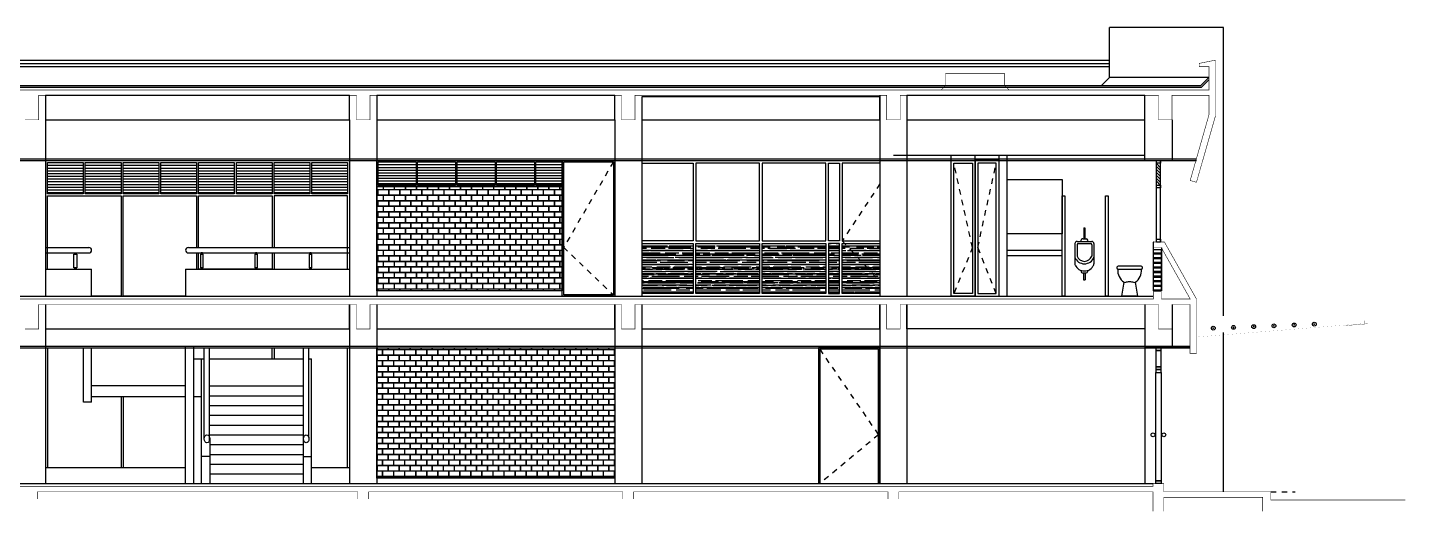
# Model space of a CAD drawing. Header units: millimetres. Extents: x 116 to 181, y 20 to 228.
# Drawn here: x 154.6 to 179.97, y 142.14 to 151.06 of the extents above; entities that cross this region are included whole.
import ezdxf

# ---------------------------------------------------------------- set-up
doc = ezdxf.new("R2010")
doc.units = ezdxf.units.MM
doc.header["$LTSCALE"] = 0.015
doc.header["$MEASUREMENT"] = 0
doc.linetypes.add('DASHED2', pattern=[9.525, 6.35, -3.175])
for name, color, linetype in [('CANCELERIA', 7, 'Continuous'), ('EJES', 7, 'Continuous'), ('ESTRUCTURA', 7, 'Continuous'), ('MAMPARAS', 7, 'Continuous'), ('MUEBLES', 6, 'Continuous'), ('MUEBLES_BAÑO', 7, 'Continuous'), ('MURO_TABIQUE_EXT', 7, 'Continuous')]:
    doc.layers.add(name, color=color, linetype=linetype)

# ---------------------------------------------------------------- blocks, each defined once
blk = doc.blocks.new('MN01-EF')
at = {"layer": 'MUEBLES'}
for p, q in [((0.475, 0.955), (0.475, 0.755)), ((0.475, 0.955), (0.495, 0.955)), ((0.495, 0.955), (0.495, 0.755)), ((0.31, 0.665), (0.31, 0.292)), ((0.35, 0.705), (0.62, 0.705)), ((0.35, 0.645), (0.35, 0.435)), ((0.37, 0.665), (0.6, 0.665)), ((0.419, 0.705), (0.425, 0.725)), ((0.455, 0.755), (0.515, 0.755)), ((0.551, 0.705), (0.545, 0.725)), ((0.62, 0.645), (0.62, 0.435)), ((0.66, 0.665), (0.66, 0.292)), ((0.425, 0.175), (0.425, 0.155)), ((0.455, 0.125), (0.515, 0.125)), ((0.47, 0.125), (0.47, 0)), ((0.47, 0), (0.5, 0)), ((0.5, 0.125), (0.5, 0)), ((0.545, 0.175), (0.545, 0.155))]:
    blk.add_line(p, q, dxfattribs=at)
for centre, radius, start, end in [((0.35, 0.665), 0.04, 90, 180), ((0.37, 0.645), 0.02, 90, 180), ((0.455, 0.725), 0.03, 90, 180.0244), ((0.515, 0.725), 0.03, 0.0244, 90), ((0.6, 0.645), 0.02, 0, 90), ((0.62, 0.665), 0.04, 360, 90), ((0.485, 0.481), 0.188, 201.1219, 338.8781), ((0.36, 0.292), 0.05, 180, 204.7143), ((0.485, 0.349), 0.188, 204.7143, 335.2857), ((0.485, 0.481), 0.143, 198.795, 341.205), ((0.61, 0.292), 0.05, 335.2857, 360), ((0.455, 0.155), 0.03, 179.9756, 270), ((0.515, 0.155), 0.03, 270, 359.9756)]:
    blk.add_arc(centre, radius, start, end, dxfattribs=at)

msp = doc.modelspace()

# ---------------------------------------------------------------- hatches: boundary and pattern name
at = {"layer": 'CANCELERIA', "linetype": 'Continuous'}
h = msp.add_hatch(dxfattribs=at)
h.set_pattern_fill('AR-RROOF', color=8, scale=0.0025, style=0)
h.set_pattern_definition([(0, (0, 31.12831), (0.1397, 0.0635), [0.9525, -0.127, 0.3175, -0.0635]), (0, (0.084455, 31.16006), (-0.0635, 0.084455), [0.1905, -0.020955, 0.381, -0.047625]), (0, (0.03175, 31.182286), (0.3302, 0.042545), [0.508, -0.0889, 0.254, -0.0635])])
h.paths.add_polyline_path([(165.9127, 147.0751), (165.9127, 146.1551), (166.8577, 146.1551), (166.8577, 147.0751)])
h.paths.add_polyline_path([(166.9077, 147.0751), (166.9077, 146.1551), (168.0777, 146.1551), (168.0777, 147.0751)])
h.paths.add_polyline_path([(168.1277, 146.1551), (169.2977, 146.1551), (169.2977, 147.0751), (168.1277, 147.0751)])
h.paths.add_polyline_path([(169.3477, 146.1551), (169.5527, 146.1551), (169.5527, 147.0751), (169.3477, 147.0751)])
h.paths.add_polyline_path([(169.6027, 146.1551), (170.2927, 146.1551), (170.2927, 147.0751), (169.6027, 147.0751)])
at = {"layer": 'MURO_TABIQUE_EXT', "linetype": 'Continuous'}
h = msp.add_hatch(dxfattribs=at)
h.set_pattern_fill('AR-B816C', color=30, scale=0.0005, style=0)
h.set_pattern_definition([(0, (30.5, 31.12831), (0.1016, 0.1016), [0.1984375, -0.0047625]), (0, (30.3984, 31.13307), (0.1016, 0.1016), [0.1984375, -0.0047625]), (90, (30.5, 31.12831), (-0.1016, 0.1016), [-0.1063625, 0.0968375]), (90, (30.49524, 31.12831), (-0.1016, 0.1016), [-0.1063625, 0.0968375])])
h.paths.add_polyline_path([(164.4477, 148.1251), (161.0327, 148.1251), (161.0327, 146.2051), (164.4477, 146.2051)])
h = msp.add_hatch(dxfattribs=at)
h.set_pattern_fill('AR-B816C', color=30, scale=0.0005, style=0)
h.set_pattern_definition([(0, (10.98, 31.12831), (0.1016, 0.1016), [0.1984375, -0.0047625]), (0, (10.8784, 31.13307), (0.1016, 0.1016), [0.1984375, -0.0047625]), (90, (10.98, 31.12831), (-0.1016, 0.1016), [-0.1063625, 0.0968375]), (90, (10.97524, 31.12831), (-0.1016, 0.1016), [-0.1063625, 0.0968375])])
h.paths.add_polyline_path([(161.0327, 145.1551), (161.0327, 142.7551), (165.4127, 142.7551), (165.4127, 145.1551)])

# ---------------------------------------------------------------- linework, layer by layer
at = {"color": 1, "linetype": 'Continuous'}
for p, q in [((174.5227, 150.1351), (174.5227, 151.0551)), ((176.6227, 151.0551), (174.5227, 151.0551)), ((176.6227, 145.7459), (176.6227, 151.0551)), ((126.3027, 150.4551), (174.5227, 150.4551)), ((126.3027, 150.3951), (174.5227, 150.3951)), ((126.3027, 150.3351), (174.5227, 150.3351)), ((124.4727, 149.9551), (176.2151, 149.9551)), ((124.6227, 149.9851), (176.2027, 149.9851)), ((174.5227, 150.1351), (174.3727, 149.9851)), ((176.3527, 150.1351), (174.5227, 150.1351)), ((176.3527, 150.1351), (176.2027, 149.9851)), ((176.3527, 150.0927), (176.2151, 149.9551)), ((124.7132, 148.6351), (176.1207, 148.6351)), ((124.7132, 148.6051), (176.1207, 148.6051)), ((175.3284, 147.1051), (175.3284, 146.2051)), ((175.3327, 147.1051), (175.3284, 147.1051)), ((175.4784, 146.9975), (175.4784, 146.2051)), ((154.9327, 146.6051), (155.7827, 146.6051)), ((155.7827, 146.1051), (155.7827, 146.6051)), ((157.5127, 146.6051), (160.5327, 146.6051)), ((157.5127, 146.6051), (157.5127, 146.1051)), ((125.4969, 146.1051), (175.3284, 146.1051)), ((176.6227, 142.5051), (176.6227, 145.4416)), ((124.8227, 145.1851), (176.0027, 145.1851)), ((124.8227, 145.1551), (176.0027, 145.1551)), ((155.6327, 144.1551), (155.6327, 145.1551)), ((155.7827, 144.1551), (155.7827, 145.1551)), ((157.5127, 142.6551), (157.5127, 145.1851)), ((157.6627, 142.6551), (157.6627, 145.1851)), ((176.0027, 145.1551), (175.1727, 145.1551)), ((157.6627, 144.9551), (157.8561, 144.9551)), ((157.8027, 142.6551), (157.8027, 144.9551)), ((157.9527, 144.9551), (159.6827, 144.9551)), ((159.6827, 142.6551), (159.6827, 144.9551)), ((159.7792, 144.9551), (159.8327, 144.9551)), ((159.8327, 142.6551), (159.8327, 144.9551)), ((157.5127, 144.4551), (155.7827, 144.4551)), ((155.7827, 144.1551), (155.6327, 144.1551)), ((157.5127, 144.2551), (155.7827, 144.2551)), ((157.8027, 144.2551), (157.6627, 144.2551)), ((157.9561, 143.4801), (157.9561, 142.6551)), ((157.9527, 143.1551), (157.8027, 143.1551)), ((159.6827, 143.1551), (159.8327, 143.1551)), ((125.3027, 142.6551), (175.3227, 142.6551))]:
    msp.add_line(p, q, dxfattribs=at)
at = {"color": 2, "linetype": 'Continuous'}
for p, q in [((171.5027, 149.9851), (172.5927, 149.9851)), ((157.9527, 144.4551), (159.6827, 144.4551)), ((157.9527, 144.2751), (159.6827, 144.2751)), ((157.9527, 144.0951), (159.6827, 144.0951)), ((157.9527, 143.9151), (159.6827, 143.9151)), ((157.9527, 143.7351), (159.6827, 143.7351)), ((157.9527, 143.5551), (159.6827, 143.5551)), ((157.9527, 143.3751), (159.6827, 143.3751)), ((157.9527, 143.1951), (159.6827, 143.1951)), ((157.9527, 143.0151), (159.6827, 143.0151)), ((157.9527, 142.8351), (159.6827, 142.8351))]:
    msp.add_line(p, q, dxfattribs=at)
at = {"color": 8, "linetype": 'Continuous'}
for p, q in [((170.5427, 148.7051), (175.1727, 148.7051)), ((171.6077, 146.1051), (171.6077, 148.7051)), ((172.0477, 146.1051), (172.0477, 148.7051)), ((172.4877, 146.1051), (172.4877, 148.7051)), ((172.6377, 146.1051), (172.6377, 148.7051))]:
    msp.add_line(p, q, dxfattribs=at)
at = {"color": 8, "linetype": 'DASHED2'}
for p, q in [((171.9977, 147.0051), (171.6577, 148.5551)), ((172.0977, 147.0051), (172.4377, 148.5551)), ((170.2927, 148.1748), (169.6027, 147.1251)), ((169.6027, 147.1251), (170.2927, 146.3764)), ((171.9977, 147.0051), (171.6577, 146.1551)), ((172.4377, 146.1551), (172.0977, 147.0051))]:
    msp.add_line(p, q, dxfattribs=at)
at = {"color": 3, "linetype": 'Continuous'}
for p, q in [((154.9327, 147.0051), (155.7327, 147.0051)), ((154.9327, 146.9051), (155.7327, 146.9051)), ((157.5627, 147.0051), (160.5327, 147.0051)), ((157.5627, 146.9051), (160.5327, 146.9051)), ((157.8561, 143.4801), (157.8561, 145.1551)), ((157.9527, 143.4526), (157.9527, 145.1551)), ((159.6827, 143.4801), (159.6827, 145.1551)), ((159.7792, 143.5075), (159.7792, 145.1551)), ((175.6727, 145.1885), (175.7135, 145.1885))]:
    msp.add_line(p, q, dxfattribs=at)
at = {"color": 30, "linetype": 'Continuous'}
for p, q in [((154.9327, 142.9551), (157.5127, 142.9551)), ((159.8327, 142.9551), (160.5327, 142.9551))]:
    msp.add_line(p, q, dxfattribs=at)
at = {"color": 2, "linetype": 'Continuous'}
for points in [[(172.0477, 146.1051), (171.6077, 146.1051), (171.6077, 148.6051), (172.0477, 148.6051)], [(171.9977, 146.1551), (171.6577, 146.1551), (171.6577, 148.5551), (171.9977, 148.5551)], [(172.0477, 146.1051), (172.4877, 146.1051), (172.4877, 148.6051), (172.0477, 148.6051)], [(172.0977, 146.1551), (172.4377, 146.1551), (172.4377, 148.5551), (172.0977, 148.5551)]]:
    msp.add_lwpolyline(points, close=True, dxfattribs=at)
at = {"color": 3, "linetype": 'Continuous'}
for points in [[(155.4577, 146.8801), (155.5077, 146.8801), (155.5077, 146.6301), (155.4577, 146.6301)], [(155.4702, 146.9051), (155.4952, 146.9051), (155.4952, 146.8801), (155.4702, 146.8801)], [(157.8377, 146.8801), (157.7877, 146.8801), (157.7877, 146.6301), (157.8377, 146.6301)], [(157.8252, 146.9051), (157.8002, 146.9051), (157.8002, 146.8801), (157.8252, 146.8801)], [(158.8377, 146.8801), (158.7877, 146.8801), (158.7877, 146.6301), (158.8377, 146.6301)], [(158.8252, 146.9051), (158.8002, 146.9051), (158.8002, 146.8801), (158.8252, 146.8801)], [(159.8377, 146.8801), (159.7877, 146.8801), (159.7877, 146.6301), (159.8377, 146.6301)], [(159.8252, 146.9051), (159.8002, 146.9051), (159.8002, 146.8801), (159.8252, 146.8801)]]:
    msp.add_lwpolyline(points, close=True, dxfattribs=at)
at = {"color": 1, "linetype": 'Continuous'}
for points in [[(175.3327, 146.9701), (175.4742, 146.9701), (175.4742, 146.9001), (175.3327, 146.9001)], [(175.3327, 146.8851), (175.4742, 146.8851), (175.4742, 146.8151), (175.3327, 146.8151)], [(175.3427, 146.8851), (175.4642, 146.8851), (175.4642, 146.9001), (175.3427, 146.9001)], [(155.4702, 146.6301), (155.4952, 146.6301), (155.4952, 146.6051), (155.4702, 146.6051)], [(157.8252, 146.6301), (157.8002, 146.6301), (157.8002, 146.6051), (157.8252, 146.6051)], [(158.8252, 146.6301), (158.8002, 146.6301), (158.8002, 146.6051), (158.8252, 146.6051)], [(159.8252, 146.6301), (159.8002, 146.6301), (159.8002, 146.6051), (159.8252, 146.6051)], [(175.3327, 146.8001), (175.4742, 146.8001), (175.4742, 146.7301), (175.3327, 146.7301)], [(175.3327, 146.7151), (175.4742, 146.7151), (175.4742, 146.6451), (175.3327, 146.6451)], [(175.3327, 146.6301), (175.4742, 146.6301), (175.4742, 146.5601), (175.3327, 146.5601)], [(175.3427, 146.8001), (175.4642, 146.8001), (175.4642, 146.8151), (175.3427, 146.8151)], [(175.3427, 146.7151), (175.4642, 146.7151), (175.4642, 146.7301), (175.3427, 146.7301)], [(175.3427, 146.6301), (175.4642, 146.6301), (175.4642, 146.6451), (175.3427, 146.6451)], [(175.3327, 146.5451), (175.4742, 146.5451), (175.4742, 146.4751), (175.3327, 146.4751)], [(175.3327, 146.4601), (175.4742, 146.4601), (175.4742, 146.3901), (175.3327, 146.3901)], [(175.3327, 146.3751), (175.4742, 146.3751), (175.4742, 146.3051), (175.3327, 146.3051)], [(175.3427, 146.5451), (175.4642, 146.5451), (175.4642, 146.5601), (175.3427, 146.5601)], [(175.3427, 146.4601), (175.4642, 146.4601), (175.4642, 146.4751), (175.3427, 146.4751)], [(175.3427, 146.3751), (175.4642, 146.3751), (175.4642, 146.3901), (175.3427, 146.3901)], [(175.3327, 146.2901), (175.4742, 146.2901), (175.4742, 146.2201), (175.3327, 146.2201)], [(175.3427, 146.2901), (175.4642, 146.2901), (175.4642, 146.3051), (175.3427, 146.3051)], [(175.3427, 146.2051), (175.4642, 146.2051), (175.4642, 146.2201), (175.3427, 146.2201)]]:
    msp.add_lwpolyline(points, close=True, dxfattribs=at)
at = {"color": 7, "linetype": 'Continuous'}
for points, const_width in [([(176.1227, 145.3551), (179.2227, 145.6051), (179.2227, 145.6551), (176.1227, 145.6551), (176.1227, 145.3551)], 0.001), ([(179.2727, 145.5991), (178.8727, 145.5668)], 0.005)]:
    msp.add_lwpolyline(points, dxfattribs=dict(at, const_width=const_width))
at = {"color": 0, "linetype": 'Continuous'}
for centre in [(177.9207, 145.5776), (178.2927, 145.5926), (176.4327, 145.5176), (176.8047, 145.5326), (177.1767, 145.5476), (177.5487, 145.5626)]:
    msp.add_circle(centre, 0.035, dxfattribs=at)
at = {"color": 2, "linetype": 'Continuous'}
for centre in [(175.3227, 143.5551), (175.5227, 143.5551)]:
    msp.add_circle(centre, 0.035, dxfattribs=at)
at = {"color": 3, "linetype": 'Continuous'}
for centre, start, end in [((155.7327, 146.9551), 270, 90), ((157.5627, 146.9551), 90, 270)]:
    msp.add_arc(centre, 0.05, start, end, dxfattribs=at)
for centre in [(157.9061, 143.4801), (159.7327, 143.4801)]:
    msp.add_ellipse(centre, major_axis=(0, 0.075), ratio=0.6666667, dxfattribs=at)
at = {"color": 7, "linetype": 'Continuous'}
for p in [(176.4327, 145.5176), (176.8047, 145.5326), (177.1767, 145.5476), (177.5487, 145.5626), (177.9207, 145.5776), (178.2927, 145.5926)]:
    msp.add_point(p, dxfattribs=at)
at = {"layer": 'CANCELERIA', "color": 9, "linetype": 'Continuous'}
for p, q in [((154.9702, 148.5176), (155.628, 148.5176)), ((154.9702, 148.4676), (155.628, 148.4676)), ((154.9702, 148.4176), (155.628, 148.4176)), ((155.6655, 148.5176), (156.3233, 148.5176)), ((155.6655, 148.4676), (156.3233, 148.4676)), ((155.6655, 148.4176), (156.3233, 148.4176)), ((156.3608, 148.5176), (157.0186, 148.5176)), ((156.3608, 148.4676), (157.0186, 148.4676)), ((156.3608, 148.4176), (157.0186, 148.4176)), ((157.0561, 148.5176), (157.7139, 148.5176)), ((157.0561, 148.4676), (157.7139, 148.4676)), ((157.0561, 148.4176), (157.7139, 148.4176)), ((157.7514, 148.5176), (158.4092, 148.5176)), ((157.7514, 148.4676), (158.4092, 148.4676)), ((157.7514, 148.4176), (158.4092, 148.4176)), ((158.4467, 148.5176), (159.1045, 148.5176)), ((158.4467, 148.4676), (159.1045, 148.4676)), ((158.4467, 148.4176), (159.1045, 148.4176)), ((159.142, 148.5176), (159.7999, 148.5176)), ((159.142, 148.4676), (159.7999, 148.4676)), ((159.142, 148.4176), (159.7999, 148.4176)), ((159.8374, 148.5176), (160.4952, 148.5176)), ((159.8374, 148.4676), (160.4952, 148.4676)), ((159.8374, 148.4176), (160.4952, 148.4176)), ((161.0577, 148.5301), (161.7585, 148.5301)), ((161.0577, 148.4801), (161.7585, 148.4801)), ((161.0577, 148.4301), (161.7585, 148.4301)), ((161.7835, 148.5301), (162.4843, 148.5301)), ((161.7835, 148.4801), (162.4843, 148.4801)), ((161.7835, 148.4301), (162.4843, 148.4301)), ((162.5093, 148.5301), (163.2102, 148.5301)), ((162.5093, 148.4801), (163.2102, 148.4801)), ((162.5093, 148.4301), (163.2102, 148.4301)), ((163.2352, 148.5301), (163.936, 148.5301)), ((163.2352, 148.4801), (163.936, 148.4801)), ((163.2352, 148.4301), (163.936, 148.4301)), ((163.961, 148.5301), (164.4477, 148.5301)), ((163.961, 148.4801), (164.4477, 148.4801)), ((163.961, 148.4301), (164.4477, 148.4301)), ((154.9702, 148.3676), (155.628, 148.3676)), ((154.9702, 148.3176), (155.628, 148.3176)), ((154.9702, 148.2676), (155.628, 148.2676)), ((154.9702, 148.2176), (155.628, 148.2176)), ((154.9702, 148.1676), (155.628, 148.1676)), ((155.6655, 148.3676), (156.3233, 148.3676)), ((155.6655, 148.3176), (156.3233, 148.3176)), ((155.6655, 148.2676), (156.3233, 148.2676)), ((155.6655, 148.2176), (156.3233, 148.2176)), ((155.6655, 148.1676), (156.3233, 148.1676)), ((156.3608, 148.3676), (157.0186, 148.3676)), ((156.3608, 148.3176), (157.0186, 148.3176)), ((156.3608, 148.2676), (157.0186, 148.2676)), ((156.3608, 148.2176), (157.0186, 148.2176)), ((156.3608, 148.1676), (157.0186, 148.1676)), ((157.0561, 148.3676), (157.7139, 148.3676)), ((157.0561, 148.3176), (157.7139, 148.3176)), ((157.0561, 148.2676), (157.7139, 148.2676)), ((157.0561, 148.2176), (157.7139, 148.2176)), ((157.0561, 148.1676), (157.7139, 148.1676)), ((157.7514, 148.3676), (158.4092, 148.3676)), ((157.7514, 148.3176), (158.4092, 148.3176)), ((157.7514, 148.2676), (158.4092, 148.2676)), ((157.7514, 148.2176), (158.4092, 148.2176)), ((157.7514, 148.1676), (158.4092, 148.1676)), ((158.4467, 148.3676), (159.1045, 148.3676)), ((158.4467, 148.3176), (159.1045, 148.3176)), ((158.4467, 148.2676), (159.1045, 148.2676)), ((158.4467, 148.2176), (159.1045, 148.2176)), ((158.4467, 148.1676), (159.1045, 148.1676)), ((159.142, 148.3676), (159.7999, 148.3676)), ((159.142, 148.3176), (159.7999, 148.3176)), ((159.142, 148.2676), (159.7999, 148.2676)), ((159.142, 148.2176), (159.7999, 148.2176)), ((159.142, 148.1676), (159.7999, 148.1676)), ((159.8374, 148.3676), (160.4952, 148.3676)), ((159.8374, 148.3176), (160.4952, 148.3176)), ((159.8374, 148.2676), (160.4952, 148.2676)), ((159.8374, 148.2176), (160.4952, 148.2176)), ((159.8374, 148.1676), (160.4952, 148.1676)), ((161.0577, 148.3801), (161.7585, 148.3801)), ((161.0577, 148.3301), (161.7585, 148.3301)), ((161.0577, 148.2801), (161.7585, 148.2801)), ((161.0577, 148.2301), (161.7585, 148.2301)), ((161.0577, 148.1801), (161.7585, 148.1801)), ((161.7835, 148.3801), (162.4843, 148.3801)), ((161.7835, 148.3301), (162.4843, 148.3301)), ((161.7835, 148.2801), (162.4843, 148.2801)), ((161.7835, 148.2301), (162.4843, 148.2301)), ((161.7835, 148.1801), (162.4843, 148.1801)), ((162.5093, 148.3801), (163.2102, 148.3801)), ((162.5093, 148.3301), (163.2102, 148.3301)), ((162.5093, 148.2801), (163.2102, 148.2801)), ((162.5093, 148.2301), (163.2102, 148.2301)), ((162.5093, 148.1801), (163.2102, 148.1801)), ((163.2352, 148.3801), (163.936, 148.3801)), ((163.2352, 148.3301), (163.936, 148.3301)), ((163.2352, 148.2801), (163.936, 148.2801)), ((163.2352, 148.2301), (163.936, 148.2301)), ((163.2352, 148.1801), (163.936, 148.1801)), ((163.961, 148.3801), (164.4477, 148.3801)), ((163.961, 148.3301), (164.4477, 148.3301)), ((163.961, 148.2801), (164.4477, 148.2801)), ((163.961, 148.2301), (164.4477, 148.2301)), ((163.961, 148.1801), (164.4477, 148.1801)), ((154.9702, 148.1176), (155.628, 148.1176)), ((154.9702, 148.0676), (155.628, 148.0676)), ((154.9702, 148.0176), (155.628, 148.0176)), ((155.6655, 148.1176), (156.3233, 148.1176)), ((155.6655, 148.0676), (156.3233, 148.0676)), ((155.6655, 148.0176), (156.3233, 148.0176)), ((156.3608, 148.1176), (157.0186, 148.1176)), ((156.3608, 148.0676), (157.0186, 148.0676)), ((156.3608, 148.0176), (157.0186, 148.0176)), ((157.0561, 148.1176), (157.7139, 148.1176)), ((157.0561, 148.0676), (157.7139, 148.0676)), ((157.0561, 148.0176), (157.7139, 148.0176)), ((157.7514, 148.1176), (158.4092, 148.1176)), ((157.7514, 148.0676), (158.4092, 148.0676)), ((157.7514, 148.0176), (158.4092, 148.0176)), ((158.4467, 148.1176), (159.1045, 148.1176)), ((158.4467, 148.0676), (159.1045, 148.0676)), ((158.4467, 148.0176), (159.1045, 148.0176)), ((159.142, 148.1176), (159.7999, 148.1176)), ((159.142, 148.0676), (159.7999, 148.0676)), ((159.142, 148.0176), (159.7999, 148.0176)), ((159.8374, 148.1176), (160.4952, 148.1176)), ((159.8374, 148.0676), (160.4952, 148.0676)), ((159.8374, 148.0176), (160.4952, 148.0176))]:
    msp.add_line(p, q, dxfattribs=at)
at = {"layer": 'CANCELERIA', "color": 8, "linetype": 'DASHED2'}
for p, q in [((165.3877, 148.5801), (164.4727, 147.0051)), ((164.4727, 147.0051), (165.3877, 146.1301)), ((169.1877, 145.1301), (170.2677, 143.5551)), ((170.2677, 143.5551), (169.1877, 142.6551))]:
    msp.add_line(p, q, dxfattribs=at)
at = {"layer": 'CANCELERIA', "color": 6, "linetype": 'Continuous', "ltscale": 2}
for p, q in [((175.3852, 147.1051), (175.3852, 148.6051)), ((175.3852, 148.5492), (175.4602, 148.4742)), ((175.3852, 148.495), (175.4602, 148.42)), ((175.3852, 148.4407), (175.4602, 148.3657)), ((175.4602, 147.1051), (175.4602, 148.6051)), ((175.3852, 148.3865), (175.4602, 148.3115)), ((175.3852, 148.3322), (175.4602, 148.2572)), ((175.3852, 148.278), (175.4602, 148.203)), ((175.3852, 148.2237), (175.4602, 148.1487))]:
    msp.add_line(p, q, dxfattribs=at)
at = {"layer": 'CANCELERIA', "color": 5}
for p, q in [((154.9702, 145.1551), (154.9702, 142.9551)), ((156.3233, 144.2551), (156.3233, 142.9551)), ((156.3608, 144.2551), (156.3608, 142.9551))]:
    msp.add_line(p, q, dxfattribs=at)
for points in [[(154.9702, 148.5676), (155.628, 148.5676), (155.628, 147.9926), (154.9702, 147.9926)], [(155.6655, 148.5676), (156.3233, 148.5676), (156.3233, 147.9926), (155.6655, 147.9926)], [(156.3608, 148.5676), (157.0186, 148.5676), (157.0186, 147.9926), (156.3608, 147.9926)], [(157.0561, 148.5676), (157.7139, 148.5676), (157.7139, 147.9926), (157.0561, 147.9926)], [(157.7514, 148.5676), (158.4092, 148.5676), (158.4092, 147.9926), (157.7514, 147.9926)], [(158.4467, 148.5676), (159.1045, 148.5676), (159.1045, 147.9926), (158.4467, 147.9926)], [(159.142, 148.5676), (159.7999, 148.5676), (159.7999, 147.9926), (159.142, 147.9926)], [(159.8374, 148.5676), (160.4952, 148.5676), (160.4952, 147.9926), (159.8374, 147.9926)], [(161.0327, 148.6051), (164.4477, 148.6051), (164.4477, 148.1251), (161.0327, 148.1251)], [(161.0577, 148.5801), (161.7585, 148.5801), (161.7585, 148.1501), (161.0577, 148.1501)], [(161.7835, 148.5801), (162.4843, 148.5801), (162.4843, 148.1501), (161.7835, 148.1501)], [(162.5093, 148.5801), (163.2102, 148.5801), (163.2102, 148.1501), (162.5093, 148.1501)], [(163.2352, 148.5801), (163.936, 148.5801), (163.936, 148.1501), (163.2352, 148.1501)], [(163.961, 148.5801), (164.4477, 148.5801), (164.4477, 148.1501), (163.961, 148.1501)]]:
    msp.add_lwpolyline(points, close=True, dxfattribs=at)
at = {"layer": 'CANCELERIA', "color": 8, "linetype": 'Continuous'}
for points in [[(164.4477, 148.6051), (165.4127, 148.6051), (165.4127, 146.1051), (164.4477, 146.1051)], [(164.4727, 148.5801), (165.3877, 148.5801), (165.3877, 146.1301), (164.4727, 146.1301)], [(169.1627, 142.6551), (170.2927, 142.6551), (170.2927, 145.1551), (169.1627, 145.1551)], [(169.1877, 142.6551), (170.2677, 142.6551), (170.2677, 145.1301), (169.1877, 145.1301)]]:
    msp.add_lwpolyline(points, close=True, dxfattribs=at)
at = {"layer": 'CANCELERIA', "color": 6, "linetype": 'Continuous'}
for points in [[(165.9127, 148.5551), (166.8577, 148.5551), (166.8577, 147.1251), (165.9127, 147.1251)], [(170.2927, 148.5551), (169.6027, 148.5551), (169.6027, 147.1251), (170.2927, 147.1251)], [(165.9127, 147.0751), (166.8577, 147.0751), (166.8577, 146.1551), (165.9127, 146.1551)], [(170.2927, 146.1551), (169.6027, 146.1551), (169.6027, 147.0751), (170.2927, 147.0751)]]:
    msp.add_lwpolyline(points, dxfattribs=at)
for points in [[(166.9077, 147.1251), (168.0777, 147.1251), (168.0777, 148.5551), (166.9077, 148.5551)], [(168.1277, 147.1251), (169.2977, 147.1251), (169.2977, 148.5551), (168.1277, 148.5551)], [(169.5527, 147.1251), (169.3477, 147.1251), (169.3477, 148.5551), (169.5527, 148.5551)], [(168.0777, 146.1551), (166.9077, 146.1551), (166.9077, 147.0751), (168.0777, 147.0751)], [(169.2977, 146.1551), (168.1277, 146.1551), (168.1277, 147.0751), (169.2977, 147.0751)], [(169.5527, 147.0751), (169.3477, 147.0751), (169.3477, 146.1551), (169.5527, 146.1551)]]:
    msp.add_lwpolyline(points, close=True, dxfattribs=at)
at = {"layer": 'CANCELERIA', "color": 6, "linetype": 'Continuous', "ltscale": 2}
for points in [[(175.3852, 148.6051), (175.4602, 148.6051), (175.4602, 148.5551), (175.3852, 148.5551)], [(175.3852, 148.1501), (175.4602, 148.1501), (175.4602, 148.1001), (175.3852, 148.1001)], [(175.3852, 147.1551), (175.4602, 147.1551), (175.4602, 147.1051), (175.3852, 147.1051)]]:
    msp.add_lwpolyline(points, close=True, dxfattribs=at)
at = {"layer": 'CANCELERIA', "color": 5}
for points in [[(154.9702, 146.6051), (154.9702, 147.9551), (156.3233, 147.9551), (156.3233, 146.1051), (155.7827, 146.1051)], [(157.5127, 146.1051), (156.3608, 146.1051), (156.3608, 147.9551), (157.7139, 147.9551), (157.7139, 147.0051)], [(157.7514, 147.0051), (157.7514, 147.9551), (159.1045, 147.9551), (159.1045, 147.0051)], [(159.142, 146.9051), (159.142, 146.6051), (160.4952, 146.6051), (160.4952, 147.9551), (159.142, 147.9551), (159.142, 147.0051)], [(157.7139, 146.9051), (157.7139, 146.6051)], [(159.1045, 146.9051), (159.1045, 146.6051), (157.7514, 146.6051), (157.7514, 146.9051)], [(159.1045, 144.9551), (159.1045, 145.1551)], [(159.142, 145.1551), (159.142, 144.9551)], [(160.4952, 142.9551), (160.4952, 145.1551)]]:
    msp.add_lwpolyline(points, dxfattribs=at)
at = {"layer": 'CANCELERIA'}
for points in [[(175.3727, 145.1051), (175.4727, 145.1051), (175.4727, 145.1551), (175.3727, 145.1551)], [(175.3727, 144.8051), (175.4727, 144.8051), (175.4727, 145.1051), (175.3727, 145.1051)], [(175.3727, 144.7551), (175.4727, 144.7551), (175.4727, 144.8051), (175.3727, 144.8051)], [(175.3727, 144.7051), (175.4727, 144.7051), (175.4727, 144.7551), (175.3727, 144.7551)], [(175.4727, 142.7051), (175.3727, 142.7051), (175.3727, 144.7051), (175.4727, 144.7051)], [(175.3727, 142.7051), (175.4727, 142.7051), (175.4727, 142.6551), (175.3727, 142.6551)]]:
    msp.add_lwpolyline(points, close=True, dxfattribs=at)
at = {"layer": 'EJES', "color": 3, "linetype": 'DASHED2'}
msp.add_line((177.4914, 142.5051), (177.9396, 142.5051), dxfattribs=at)
at = {"layer": 'ESTRUCTURA', "color": 4}
for p, q in [((170.2927, 149.8051), (170.2927, 146.1051)), ((170.7927, 149.8051), (170.7927, 146.1051)), ((175.1727, 148.6051), (175.1727, 149.8051)), ((154.9327, 149.3551), (154.9327, 146.1051)), ((160.5327, 149.3551), (160.5327, 146.1051)), ((161.0327, 149.3551), (161.0327, 146.1051)), ((165.4127, 149.3551), (165.4127, 146.1051)), ((165.9127, 149.3551), (165.9127, 146.1051)), ((175.6727, 149.3551), (175.6727, 148.6051)), ((154.9327, 145.9551), (154.9327, 142.6551)), ((160.5327, 145.9551), (160.5327, 142.6551)), ((161.0327, 145.9551), (161.0327, 142.6551)), ((165.4127, 145.9551), (165.4127, 142.6551)), ((165.9127, 145.9551), (165.9127, 142.6551)), ((170.2927, 145.9551), (170.2927, 142.6551)), ((170.7927, 145.9551), (170.7927, 142.6551)), ((175.1727, 145.9551), (175.1727, 142.6551)), ((175.6727, 145.9551), (175.6727, 145.1851))]:
    msp.add_line(p, q, dxfattribs=at)
at = {"layer": 'ESTRUCTURA', "color": 3, "const_width": 0.01}
for points in [[(154.5577, 149.3551), (154.8077, 149.3551), (154.8077, 149.8051), (160.6577, 149.8051), (160.6577, 149.3551), (160.9077, 149.3551), (160.9077, 149.8051), (165.5377, 149.8051), (165.5377, 149.3551), (165.7877, 149.3551), (165.7877, 149.8051), (170.4177, 149.8051), (170.4177, 149.3551), (170.6677, 149.3551), (170.6677, 149.8051), (175.4227, 149.8051), (175.4227, 149.3551), (175.6727, 149.3551), (175.6727, 149.8051), (176.3527, 149.8051), (176.3527, 149.4469), (176.0073, 148.238), (176.1227, 148.2051), (176.4727, 149.4301), (176.4727, 150.4551), (176.1727, 150.3951), (176.1727, 150.3351), (176.3527, 150.3351), (176.3527, 149.9051), (170.5427, 149.9051), (124.4727, 149.9051)], [(172.6727, 149.9051), (172.5927, 149.9851), (172.5927, 150.2051), (171.5027, 150.2051), (171.5027, 149.9851), (171.4227, 149.9051)], [(144.9227, 146.0551), (175.3284, 146.0551), (175.3284, 146.2051), (175.4784, 146.2051), (175.4784, 146.0551), (176.008, 146.0551), (175.4742, 147.0051), (175.3327, 147.0051), (175.3327, 147.1051), (175.5327, 147.1051), (176.1227, 146.0551), (176.1227, 145.0551), (176.0027, 145.0551), (176.0027, 145.9551), (175.6727, 145.9551), (175.6727, 145.5051), (175.4227, 145.5051), (175.4227, 145.9551), (170.6677, 145.9551), (170.6677, 145.5051), (170.4177, 145.5051), (170.4177, 145.9551), (165.7877, 145.9551), (165.7877, 145.5051), (165.5377, 145.5051), (165.5377, 145.9551), (160.9077, 145.9551), (160.9077, 145.5051), (160.6577, 145.5051), (160.6577, 145.9551), (154.8077, 145.9551), (154.8077, 145.5051), (154.5577, 145.5051)], [(125.3027, 142.3744), (125.3027, 142.6551), (125.5027, 142.6551), (125.5027, 142.6051), (175.3227, 142.6051), (175.3227, 142.6551), (175.5227, 142.6551), (175.5227, 142.5051), (177.4914, 142.5051), (177.4914, 142.3551), (179.9651, 142.3551)], [(160.6827, 142.3744), (160.6827, 142.5051), (154.7827, 142.5051), (154.7827, 142.3744)], [(160.8827, 142.3744), (160.8827, 142.5051), (165.5627, 142.5051), (165.5627, 142.3744)], [(165.7627, 142.3744), (165.7627, 142.5051), (170.4427, 142.5051), (170.4427, 142.3744)], [(170.6427, 142.3744), (170.6427, 142.5051), (175.3227, 142.5051), (175.3227, 142.1482)], [(175.5227, 142.1482), (175.5227, 142.4051), (177.3414, 142.4051), (177.3414, 142.1482)]]:
    msp.add_lwpolyline(points, dxfattribs=at)
at = {"layer": 'ESTRUCTURA', "color": 4}
for points in [[(154.9327, 149.3551), (160.5327, 149.3551), (160.5327, 149.8051), (154.9327, 149.8051)], [(161.0327, 149.3551), (165.4127, 149.3551), (165.413, 149.8064), (161.0327, 149.8051)], [(165.9127, 149.3551), (170.2927, 149.3551), (170.2927, 149.7801), (165.9127, 149.7801)], [(170.7927, 149.3551), (175.1727, 149.3551), (175.1727, 149.8051), (170.7927, 149.8051)]]:
    msp.add_lwpolyline(points, close=True, dxfattribs=at)
for points in [[(154.9327, 145.9551), (154.9327, 145.5051), (160.5327, 145.5051), (160.5327, 145.9551)], [(161.0327, 145.9551), (161.0327, 145.5051), (165.4127, 145.5051), (165.4127, 145.9551)], [(165.9127, 145.9551), (165.9127, 145.5051), (170.2927, 145.5051), (170.2927, 145.9551)], [(175.1727, 145.9551), (175.1727, 145.5051), (170.7927, 145.5051), (170.7927, 145.9551)]]:
    msp.add_lwpolyline(points, dxfattribs=at)
at = {"layer": 'MAMPARAS', "color": 6}
for points in [[(173.6477, 146.1051), (173.6477, 147.9551), (173.6977, 147.9551), (173.6977, 146.1051)], [(174.4477, 146.1051), (174.4477, 147.9551), (174.4977, 147.9551), (174.4977, 146.1051)]]:
    msp.add_lwpolyline(points, close=True, dxfattribs=at)
at = {"layer": 'MUEBLES_BAÑO'}
for p, q in [((172.6377, 146.9551), (173.6477, 146.9551)), ((172.6377, 146.8551), (173.6477, 146.8551))]:
    msp.add_line(p, q, dxfattribs=at)
msp.add_lwpolyline([(173.6477, 147.2564), (172.6377, 147.2564), (172.6377, 148.2564), (173.6477, 148.2564)], close=True, dxfattribs=at)
msp.add_lwpolyline([(174.6652, 146.6186), (174.6652, 146.6446, -0.4142136), (174.6847, 146.6641), (175.1007, 146.6641, -0.4142136), (175.1202, 146.6446), (175.1202, 146.6186, -0.4142136), (175.1007, 146.5991), (174.6847, 146.5991, -0.4142136)], format="xyb", close=True, dxfattribs=at)
msp.add_lwpolyline([(174.6758, 146.6012, 0.2826715), (174.7887, 146.3651, 0.2382704), (174.8196, 146.3651, -0.0586126), (174.8927, 146.3773, -0.0586126), (174.9657, 146.3651, 0.2382704), (174.9967, 146.3651, 0.2826715), (175.1095, 146.6012)], format="xyb", dxfattribs=at)
msp.add_lwpolyline([(174.9967, 146.3651), (175.0357, 146.1051), (174.7497, 146.1051), (174.7887, 146.3651)], dxfattribs=at)
at = {"layer": 'MURO_TABIQUE_EXT', "color": 30, "linetype": 'Continuous'}
for points in [[(161.0327, 148.1251), (164.4477, 148.1296), (164.4477, 146.2051), (161.0327, 146.2051)], [(161.0327, 145.1551), (165.4127, 145.1551), (165.4127, 142.7551), (161.0327, 142.7551)]]:
    msp.add_lwpolyline(points, close=True, dxfattribs=at)

# ---------------------------------------------------------------- block references
at = {"layer": 'MUEBLES_BAÑO', "color": 1, "linetype": 'Continuous'}
msp.add_blockref('MN01-EF', (173.5752, 146.4113), dxfattribs=at)

doc.saveas('drawing.dxf')
